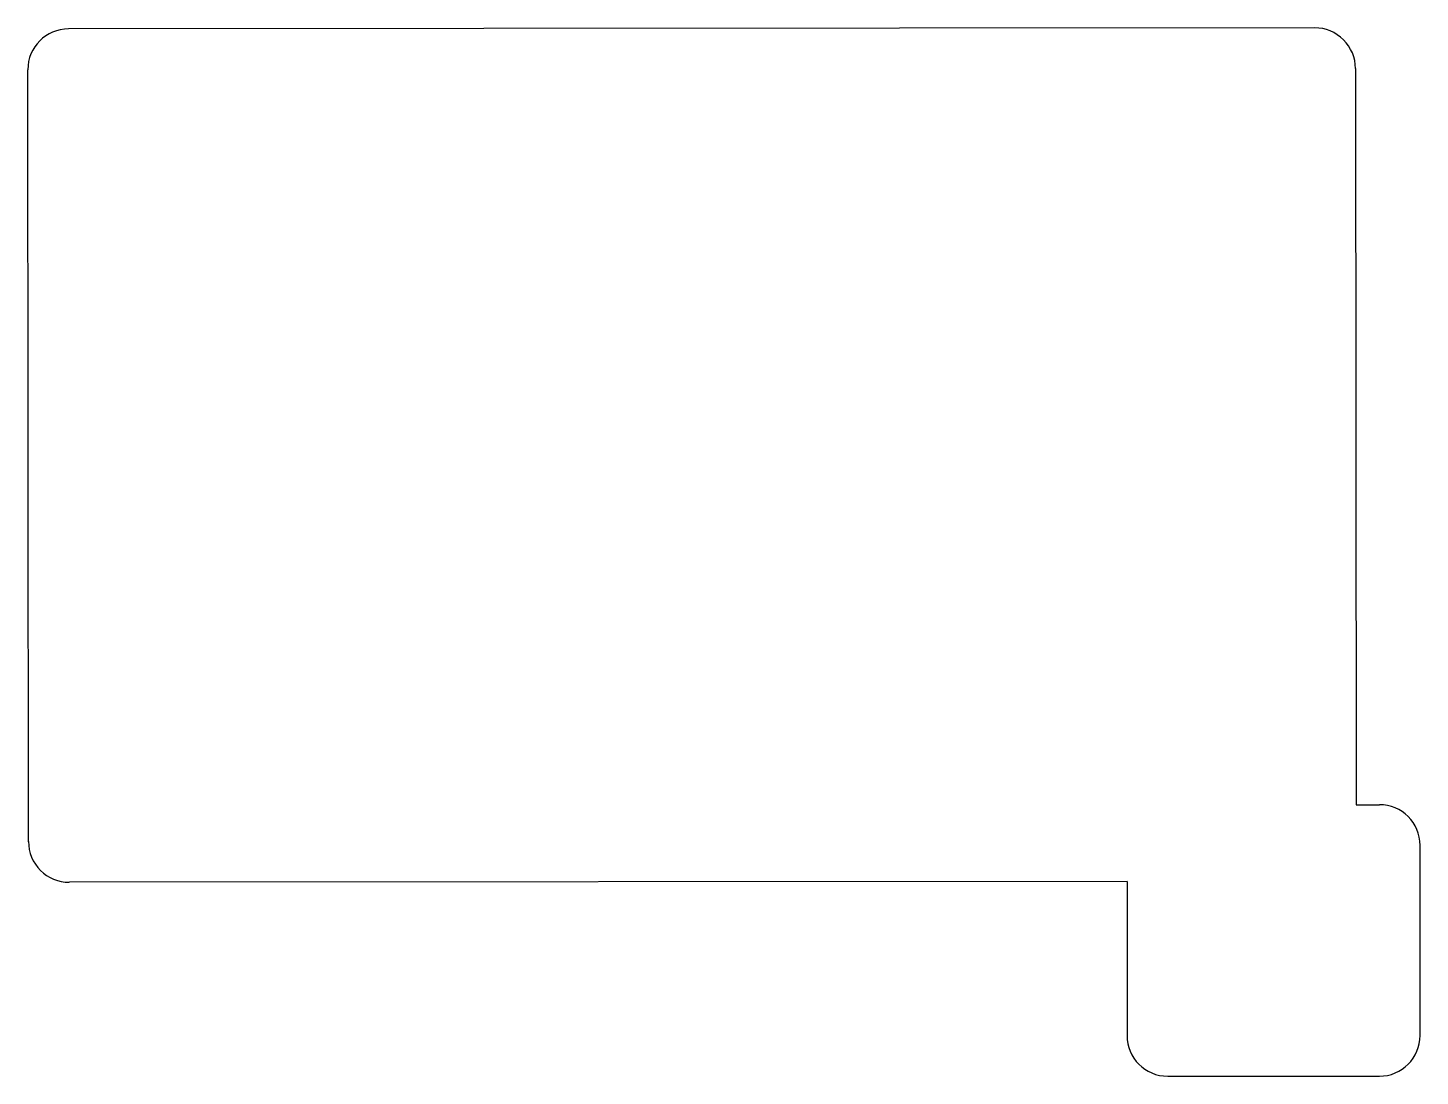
# Model space of a CAD drawing. Extents: x -4 to 99, y 17 to 94.
import ezdxf

# ---------------------------------------------------------------- set-up
doc = ezdxf.new("R2010")
doc.units = 0
doc.header["$MEASUREMENT"] = 0

msp = doc.modelspace()

# ---------------------------------------------------------------- linework, layer by layer
at = {"linetype": 'Continuous'}
for p, q in [((91.26, 94.12), (-0.54, 94.04)), ((-3.49, 34.17), (-3.54, 91.04)), ((94.26, 91.12), (94.31, 36.9)), ((94.31, 36.9), (96.02, 36.9)), ((99.02, 19.9), (99.02, 33.9)), ((77.43, 31.25), (-0.48, 31.18)), ((77.43, 31.25), (77.43, 19.9)), ((80.43, 16.9), (96.02, 16.9))]:
    msp.add_line(p, q, dxfattribs=at)
for centre, start, end in [((-0.54, 91.04), 90.0516, 180.0513), ((91.26, 91.12), 0.0513, 90.0516), ((96.02, 33.9), 0, 90), ((-0.49, 34.18), 180.0513, 270.0513), ((80.43, 19.9), 180, 270), ((96.02, 19.9), 270, 0)]:
    msp.add_arc(centre, 3, start, end, dxfattribs=at)

doc.saveas('drawing.dxf')
